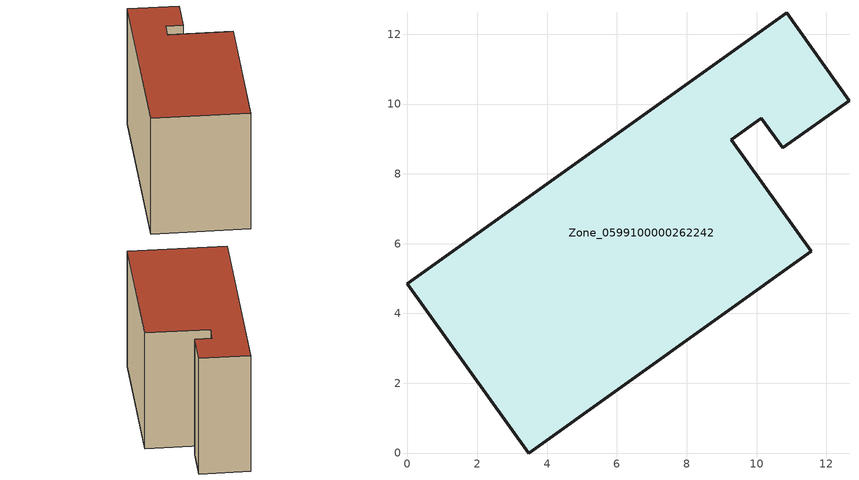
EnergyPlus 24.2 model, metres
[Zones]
Zone_0599100000262242
 floor ground (C_G): 10.13,9.59 9.28,8.98 11.57,5.78 3.47,0 0,4.85 10.86,12.61 12.65,10.1 10.75,8.74 z0
 wall outside (C_F): 9.28,8.98 10.13,9.59 10.75,8.74 12.65,10.1 10.86,12.61 0,4.85 3.47,0 11.57,5.78 9.28,8.98 z0:7.88
 roof outside (C_R): 12.65,10.1 10.86,12.61 0,4.85 3.47,0 11.57,5.78 9.28,8.98 10.13,9.59 10.75,8.74 z7.88
[BUILDING]
Pand.0599100000262242: North Axis=0; Terrain=City; Loads Convergence Tolerance Value=0.04; Temperature Convergence Tolerance Value=0.4; Solar Distribution=FullExterior; Maximum Number of Warmup Days=25; Minimum Number of Warmup Days=1
[Site:Location]
Rotterdam.The.Hague.AP_ZH_NLD Design_Conditions: Latitude=51.96; Longitude=4.45; Time Zone=1; Elevation=-4.5
[SITE:GROUNDTEMPERATURE:BUILDINGSURFACE]
18, 18, 18, 18, 18, 18, 18, 18, 18, 18, 18, 18
[MATERIAL] Thermal Absorptance=0.9; Solar Absorptance=0.7; Visible Absorptance=0.7
Name | Roughness | Thickness | Conductivity | Density | Specific Heat
G.TC.1975-1991 | MediumSmooth | 0.15 | 0.288461 | 540 | 1210
F.TC.1975-1991 | Rough | 0.3 | 0.230769 | 1920 | 840
R.TC.1975-1991 | MediumRough | 0.2 | 0.153846 | 1500 | 1000
[CONSTRUCTION]
C_G: G.TC.1975-1991
C_F: F.TC.1975-1991
C_R: R.TC.1975-1991
[ZONE]
Zone_0599100000262242: Type=1; Multiplier=1; Ceiling Height=Autocalculate; Volume=Autocalculate; Floor Area=autocalculate; Part of Total Floor Area=Yes
[ZONEINFILTRATION:DESIGNFLOWRATE]
Infil_Zone_0599100000262242: Zone or ZoneList or Space or SpaceList=Zone_0599100000262242; Schedule=AlwaysOn; Design Flow Rate Calculation Method=Flow/Area; Flow Rate per Floor Area=0.003; Constant Term Coefficient=1; Temperature Term Coefficient=0; Velocity Term Coefficient=0; Velocity Squared Term Coefficient=0
[HVACTEMPLATE:ZONE:IDEALLOADSAIRSYSTEM]
Zone_0599100000262242: Maximum Heating Supply Air Temperature=50; Minimum Cooling Supply Air Temperature=13; Maximum Heating Supply Air Humidity Ratio=0.0156; Minimum Cooling Supply Air Humidity Ratio=0.0077; Heating Limit=NoLimit; Cooling Limit=NoLimit; Dehumidification Control Type=ConstantSensibleHeatRatio; Cooling Sensible Heat Ratio=0.7; Dehumidification Setpoint=60; Humidification Control Type=None; Humidification Setpoint=30; Outdoor Air Method=None; Outdoor Air Flow Rate per Person=0.00944; Outdoor Air Flow Rate per Zone Floor Area=0; Outdoor Air Flow Rate per Zone=0; Demand Controlled Ventilation Type=None; Outdoor Air Economizer Type=NoEconomizer; Heat Recovery Type=None; Sensible Heat Recovery Effectiveness=0.7; Latent Heat Recovery Effectiveness=0.65
[ZONECONTROL:THERMOSTAT]
ThermostatControl_Zone_0599100000262242: Zone or ZoneList=Zone_0599100000262242; Control Type Schedule=DualSetpointControlType; Control 1=Thermostat_Zone_0599100000262242; Temperature Difference Between Cutout And Setpoint=0
[THERMOSTATSETPOINT:DUALSETPOINT]
Thermostat_Zone_0599100000262242: Heating Setpoint Temperature Schedule=HeatingSetpoint_Zone_0599100000262242; Cooling Setpoint Temperature Schedule=CoolingSetpoint_Zone_0599100000262242
[SCHEDULE:COMPACT]
HeatingSetpoint_Zone_0599100000262242: Through: 12/31, For: AllDays, Until: 24:00, 21
CoolingSetpoint_Zone_0599100000262242: Through: 12/31, For: AllDays, Until: 24:00, 24
DualSetpointControlType: Through: 12/31, For: AllDays, Until: 24:00, 4
AlwaysOn: Through: 12/31, For: AllDays, Until: 24:00, 1
